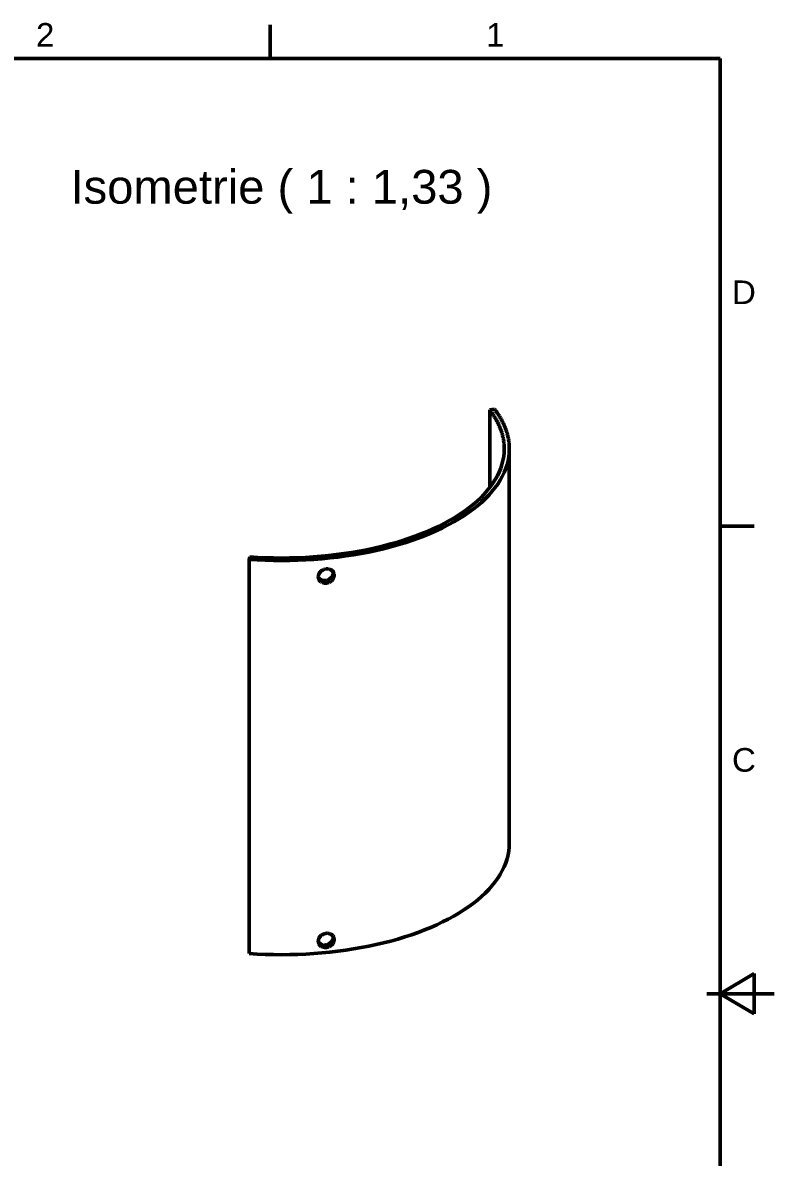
# Model space of a CAD drawing. Header units: inches. Extents: x 0.8 to 17.2, y 0.6 to 12.1.
# Drawn here: x 12.81 to 17.2, y 5.39 to 12.01 of the extents above; entities that cross this region are included whole.
import ezdxf
from ezdxf.enums import TextEntityAlignment as Align

# ---------------------------------------------------------------- set-up
doc = ezdxf.new("R2010")
doc.units = ezdxf.units.IN
doc.header["$MEASUREMENT"] = 0
for name, color, linetype, lineweight in [('RAHMEN', 7, 'Continuous', 50), ('SICHTKANTE', 7, 'Continuous', 50), ('TEXT', 7, 'Continuous', 18)]:
    doc.layers.add(name, color=color, linetype=linetype, lineweight=lineweight)
doc.styles.add('ISO_14', font='arial.ttf')
doc.styles.add('ISO_20', font='arial.ttf')

msp = doc.modelspace()

# ---------------------------------------------------------------- linework, layer by layer
at = {"layer": 'RAHMEN'}
for p, q in [((14.25722, 11.79724), (14.25722, 11.99409)), ((16.88189, 11.79724), (1.13386, 11.79724)), ((16.88189, 0.89173), (16.88189, 11.79724)), ((16.88189, 9.07087), (17.07874, 9.07087)), ((17.07874, 6.4626), (16.88189, 6.34449)), ((17.07874, 6.22638), (17.07874, 6.4626)), ((17.19685, 6.34449), (16.80315, 6.34449)), ((16.88189, 6.34449), (17.07874, 6.22638)), ((16.88189, 6.34449), (17.07874, 6.34449))]:
    msp.add_line(p, q, dxfattribs=at)
at = {"layer": 'SICHTKANTE'}
for p, q in [((15.56464, 9.75294), (15.53705, 9.74779)), ((15.54052, 9.74328), (15.53705, 9.74779)), ((15.53705, 9.74779), (15.53705, 9.29475)), ((15.54391, 9.73875), (15.54052, 9.74328)), ((15.54724, 9.73421), (15.54391, 9.73875)), ((15.5505, 9.72965), (15.54724, 9.73421)), ((15.55368, 9.72509), (15.5505, 9.72965)), ((15.5568, 9.72051), (15.55368, 9.72509)), ((15.56819, 9.74832), (15.56464, 9.75294)), ((15.57167, 9.74369), (15.56819, 9.74832)), ((15.57507, 9.73905), (15.57167, 9.74369)), ((15.5784, 9.73439), (15.57507, 9.73905)), ((15.58166, 9.72972), (15.5784, 9.73439)), ((15.58485, 9.72504), (15.58166, 9.72972)), ((15.58796, 9.72035), (15.58485, 9.72504)), ((15.55985, 9.71592), (15.5568, 9.72051)), ((15.56282, 9.71132), (15.55985, 9.71592)), ((15.56572, 9.70671), (15.56282, 9.71132)), ((15.56856, 9.70209), (15.56572, 9.70671)), ((15.57132, 9.69746), (15.56856, 9.70209)), ((15.574, 9.69282), (15.57132, 9.69746)), ((15.57662, 9.68817), (15.574, 9.69282)), ((15.57916, 9.68351), (15.57662, 9.68817)), ((15.58164, 9.67884), (15.57916, 9.68351)), ((15.58404, 9.67416), (15.58164, 9.67884)), ((15.58637, 9.66947), (15.58404, 9.67416)), ((15.58862, 9.66477), (15.58637, 9.66947)), ((15.591, 9.71564), (15.58796, 9.72035)), ((15.5908, 9.66007), (15.58862, 9.66477)), ((15.59291, 9.65536), (15.5908, 9.66007)), ((15.59397, 9.71093), (15.591, 9.71564)), ((15.59687, 9.7062), (15.59397, 9.71093)), ((15.59969, 9.70147), (15.59687, 9.7062)), ((15.60244, 9.69672), (15.59969, 9.70147)), ((15.60512, 9.69196), (15.60244, 9.69672)), ((15.60772, 9.6872), (15.60512, 9.69196)), ((15.61025, 9.68242), (15.60772, 9.6872)), ((15.6127, 9.67763), (15.61025, 9.68242)), ((15.61508, 9.67284), (15.6127, 9.67763)), ((15.61739, 9.66804), (15.61508, 9.67284)), ((15.61962, 9.66322), (15.61739, 9.66804)), ((15.62178, 9.6584), (15.61962, 9.66322)), ((15.59495, 9.65064), (15.59291, 9.65536)), ((15.59691, 9.64591), (15.59495, 9.65064)), ((15.5988, 9.64117), (15.59691, 9.64591)), ((15.60062, 9.63643), (15.5988, 9.64117)), ((15.60236, 9.63168), (15.60062, 9.63643)), ((15.60404, 9.62693), (15.60236, 9.63168)), ((15.60563, 9.62217), (15.60404, 9.62693)), ((15.60716, 9.6174), (15.60563, 9.62217)), ((15.6086, 9.61263), (15.60716, 9.6174)), ((15.60998, 9.60785), (15.6086, 9.61263)), ((15.61128, 9.60307), (15.60998, 9.60785)), ((15.61251, 9.59828), (15.61128, 9.60307)), ((15.61366, 9.59349), (15.61251, 9.59828)), ((15.61474, 9.58869), (15.61366, 9.59349)), ((15.62386, 9.65358), (15.62178, 9.6584)), ((15.62587, 9.64874), (15.62386, 9.65358)), ((15.6278, 9.6439), (15.62587, 9.64874)), ((15.62966, 9.63905), (15.6278, 9.6439)), ((15.63144, 9.63419), (15.62966, 9.63905)), ((15.63315, 9.62933), (15.63144, 9.63419)), ((15.63479, 9.62446), (15.63315, 9.62933)), ((15.63634, 9.61958), (15.63479, 9.62446)), ((15.63783, 9.6147), (15.63634, 9.61958)), ((15.63923, 9.60982), (15.63783, 9.6147)), ((15.64056, 9.60493), (15.63923, 9.60982)), ((15.64182, 9.60003), (15.64056, 9.60493)), ((15.643, 9.59513), (15.64182, 9.60003)), ((15.6441, 9.59023), (15.643, 9.59513)), ((15.61575, 9.58389), (15.61474, 9.58869)), ((15.61668, 9.57909), (15.61575, 9.58389)), ((15.61754, 9.57428), (15.61668, 9.57909)), ((15.61832, 9.56947), (15.61754, 9.57428)), ((15.61903, 9.56466), (15.61832, 9.56947)), ((15.61966, 9.55985), (15.61903, 9.56466)), ((15.62022, 9.55503), (15.61966, 9.55985)), ((15.6207, 9.55021), (15.62022, 9.55503)), ((15.62111, 9.54539), (15.6207, 9.55021)), ((15.62145, 9.54057), (15.62111, 9.54539)), ((15.62171, 9.53575), (15.62145, 9.54057)), ((15.6219, 9.53092), (15.62171, 9.53575)), ((15.62201, 9.5261), (15.6219, 9.53092)), ((15.64513, 9.58532), (15.6441, 9.59023)), ((15.64609, 9.5804), (15.64513, 9.58532)), ((15.64696, 9.57549), (15.64609, 9.5804)), ((15.64776, 9.57057), (15.64696, 9.57549)), ((15.64849, 9.56565), (15.64776, 9.57057)), ((15.64913, 9.56072), (15.64849, 9.56565)), ((15.64971, 9.5558), (15.64913, 9.56072)), ((15.6502, 9.55087), (15.64971, 9.5558)), ((15.65062, 9.54594), (15.6502, 9.55087)), ((15.65096, 9.54101), (15.65062, 9.54594)), ((15.65123, 9.53607), (15.65096, 9.54101)), ((15.65142, 9.53114), (15.65123, 9.53607)), ((15.65154, 9.52621), (15.65142, 9.53114)), ((15.61461, 9.45323), (15.61874, 9.47586)), ((15.61874, 9.47586), (15.62122, 9.49855)), ((15.62122, 9.49855), (15.62205, 9.52127)), ((15.62205, 9.52127), (15.62201, 9.5261)), ((15.64396, 9.45168), (15.64819, 9.47483)), ((15.64819, 9.47483), (15.65073, 9.49803)), ((15.65073, 9.49803), (15.65157, 9.52127)), ((15.65157, 9.52127), (15.65154, 9.52621)), ((15.65157, 9.44934), (15.65157, 9.52127)), ((15.59237, 9.38596), (15.60141, 9.40825)), ((15.60141, 9.40825), (15.60883, 9.43068)), ((15.60883, 9.43068), (15.61461, 9.45323)), ((15.62122, 9.38288), (15.63047, 9.40568)), ((15.63047, 9.40568), (15.63806, 9.42862)), ((15.63806, 9.42862), (15.64396, 9.45168)), ((15.65149, 9.41845), (15.65148, 9.41769)), ((15.65148, 9.41769), (15.65148, 9.41693)), ((15.65148, 9.41693), (15.65148, 9.41618)), ((15.65148, 9.41618), (15.65148, 9.41544)), ((15.65148, 9.41544), (15.65148, 9.4147)), ((15.65148, 9.4147), (15.65148, 9.41396)), ((15.65148, 9.41396), (15.65148, 9.41324)), ((15.65148, 9.41324), (15.65148, 9.41252)), ((15.65148, 9.41252), (15.65148, 9.4118)), ((15.65148, 9.4118), (15.65148, 9.41109)), ((15.65148, 9.41109), (15.65148, 9.41039)), ((15.65148, 9.41039), (15.65148, 9.4097)), ((15.65148, 9.4097), (15.65148, 9.40901)), ((15.65148, 9.40901), (15.65148, 9.40833)), ((15.65148, 9.40833), (15.65148, 9.40765)), ((15.65148, 9.40765), (15.65148, 9.40699)), ((15.65148, 9.40699), (15.65148, 9.40633)), ((15.65148, 9.40633), (15.65148, 9.40567)), ((15.65148, 9.40567), (15.65148, 9.40503)), ((15.65148, 9.40503), (15.65148, 9.40439)), ((15.65148, 9.40439), (15.65148, 9.40376)), ((15.65148, 9.40376), (15.65149, 9.40314)), ((15.6515, 9.42234), (15.65149, 9.42155)), ((15.65149, 9.42155), (15.65149, 9.42077)), ((15.65149, 9.42077), (15.65149, 9.41999)), ((15.65149, 9.41999), (15.65149, 9.41922)), ((15.65149, 9.41922), (15.65149, 9.41845)), ((15.65149, 9.40314), (15.65149, 9.40253)), ((15.65149, 9.40253), (15.65149, 9.40192)), ((15.65149, 9.40192), (15.65149, 9.40132)), ((15.65149, 9.40132), (15.65149, 9.40073)), ((15.65149, 9.40073), (15.6515, 9.40015)), ((15.65151, 9.42554), (15.6515, 9.42473)), ((15.6515, 9.42473), (15.6515, 9.42393)), ((15.6515, 9.42393), (15.6515, 9.42313)), ((15.6515, 9.42313), (15.6515, 9.42234)), ((15.6515, 9.40015), (15.6515, 9.39958)), ((15.6515, 9.39958), (15.6515, 9.39902)), ((15.6515, 9.39902), (15.6515, 9.39847)), ((15.6515, 9.39847), (15.65151, 9.39792)), ((15.65152, 9.42799), (15.65151, 9.42717)), ((15.65151, 9.42717), (15.65151, 9.42635)), ((15.65151, 9.42635), (15.65151, 9.42554)), ((15.65151, 9.39792), (15.65151, 9.39739)), ((15.65151, 9.39739), (15.65151, 9.39686)), ((15.65151, 9.39686), (15.65152, 9.39635)), ((15.65153, 9.43131), (15.65152, 9.43047)), ((15.65152, 9.43047), (15.65152, 9.42964)), ((15.65152, 9.42964), (15.65152, 9.42881)), ((15.65152, 9.42881), (15.65152, 9.42799)), ((15.65152, 9.39635), (15.65152, 9.39585)), ((15.65152, 9.39585), (15.65152, 9.39535)), ((15.65152, 9.39535), (15.65152, 9.39487)), ((15.65152, 9.39487), (15.65153, 9.39439)), ((15.65154, 9.43383), (15.65153, 9.43299)), ((15.65153, 9.43299), (15.65153, 9.43214)), ((15.65153, 9.43214), (15.65153, 9.43131)), ((15.65153, 9.39439), (15.65153, 9.39393)), ((15.65155, 9.43638), (15.65154, 9.43553)), ((15.65154, 9.43553), (15.65154, 9.43468)), ((15.65154, 9.43468), (15.65154, 9.43383)), ((15.65156, 9.43895), (15.65155, 9.43809)), ((15.65155, 9.43809), (15.65155, 9.43724)), ((15.65155, 9.43724), (15.65155, 9.43638)), ((15.65157, 9.4424), (15.65156, 9.44154)), ((15.65156, 9.44154), (15.65156, 9.44067)), ((15.65156, 9.44067), (15.65156, 9.43981)), ((15.65156, 9.43981), (15.65156, 9.43895)), ((15.65157, 9.44934), (15.65157, 9.44847)), ((15.65157, 9.44847), (15.65157, 9.4476)), ((15.65157, 9.4476), (15.65157, 9.44674)), ((15.65157, 9.44674), (15.65157, 9.44587)), ((15.65157, 9.44587), (15.65157, 9.445)), ((15.65157, 9.445), (15.65157, 9.44414)), ((15.65157, 9.44414), (15.65157, 9.44327)), ((15.65157, 9.44327), (15.65157, 9.4424)), ((15.55559, 9.32024), (15.56944, 9.34193)), ((15.56944, 9.34193), (15.58171, 9.36384)), ((15.58171, 9.36384), (15.59237, 9.38596)), ((15.58361, 9.31567), (15.59778, 9.33785)), ((15.59778, 9.33785), (15.61032, 9.36026)), ((15.61032, 9.36026), (15.62122, 9.38288)), ((15.65153, 9.39393), (15.65153, 9.39348)), ((15.65153, 9.39348), (15.65154, 9.39304)), ((15.65154, 9.39304), (15.65154, 9.39261)), ((15.65154, 9.39261), (15.65154, 9.39219)), ((15.65154, 9.39219), (15.65155, 9.39178)), ((15.65155, 9.39178), (15.65155, 9.39139)), ((15.65155, 9.39139), (15.65155, 9.39101)), ((15.65155, 9.39101), (15.65156, 9.39064)), ((15.65156, 9.39064), (15.65156, 9.39028)), ((15.65156, 9.39028), (15.65156, 9.38994)), ((15.65156, 9.38994), (15.65156, 9.38961)), ((15.65156, 9.38961), (15.65157, 9.3893)), ((15.65157, 9.3893), (15.65157, 9.389)), ((15.65157, 9.389), (15.65157, 9.38871)), ((15.65157, 9.38871), (15.65157, 9.38844)), ((15.65157, 9.38844), (15.65157, 9.38818)), ((15.65157, 9.38818), (15.65157, 9.38793)), ((15.65157, 9.38793), (15.65157, 9.38771)), ((15.65157, 9.38771), (15.65157, 9.3875)), ((15.65157, 9.3875), (15.65157, 9.3873)), ((15.65157, 7.32462), (15.65157, 9.3873)), ((15.50469, 9.25683), (15.52319, 9.27766)), ((15.52319, 9.27766), (15.54017, 9.29881)), ((15.53155, 9.25082), (15.55048, 9.27213)), ((15.54017, 9.29881), (15.55559, 9.32024)), ((15.55048, 9.27213), (15.56783, 9.29375)), ((15.56783, 9.29375), (15.58361, 9.31567)), ((15.41589, 9.17711), (15.44026, 9.19644)), ((15.44026, 9.19644), (15.4632, 9.21619)), ((15.4632, 9.21619), (15.48468, 9.23633)), ((15.46565, 9.18906), (15.48911, 9.20925)), ((15.48468, 9.23633), (15.50469, 9.25683)), ((15.48911, 9.20925), (15.51109, 9.22985)), ((15.51109, 9.22985), (15.53155, 9.25082)), ((15.33458, 9.12183), (15.36302, 9.13977)), ((15.35757, 9.11275), (15.38666, 9.1311)), ((15.36302, 9.13977), (15.39014, 9.15821)), ((15.38666, 9.1311), (15.41439, 9.14996)), ((15.39014, 9.15821), (15.41589, 9.17711)), ((15.41439, 9.14996), (15.44073, 9.16928)), ((15.44073, 9.16928), (15.46565, 9.18906)), ((15.20832, 9.05534), (15.24168, 9.07112)), ((15.24168, 9.07112), (15.27387, 9.08748)), ((15.26256, 9.06089), (15.29548, 9.07762)), ((15.27387, 9.08748), (15.30485, 9.10439)), ((15.29548, 9.07762), (15.32717, 9.09491)), ((15.30485, 9.10439), (15.33458, 9.12183)), ((15.32717, 9.09491), (15.35757, 9.11275)), ((15.02549, 8.98571), (15.06404, 8.99834)), ((15.06404, 8.99834), (15.10164, 9.01163)), ((15.08088, 8.98645), (15.11934, 9.00005)), ((15.10164, 9.01163), (15.13825, 9.02558)), ((15.11934, 9.00005), (15.15678, 9.01431)), ((15.13825, 9.02558), (15.17383, 9.04015)), ((15.15678, 9.01431), (15.19317, 9.02922)), ((15.17383, 9.04015), (15.20832, 9.05534)), ((15.19317, 9.02922), (15.22844, 9.04475)), ((15.22844, 9.04475), (15.26256, 9.06089)), ((14.77719, 8.92476), (14.82034, 8.93309)), ((14.82034, 8.93309), (14.86285, 8.94216)), ((14.86285, 8.94216), (14.90467, 8.95197)), ((14.87512, 8.929), (14.9179, 8.93904)), ((14.90467, 8.95197), (14.94575, 8.96251)), ((14.9179, 8.93904), (14.95991, 8.94981)), ((14.94575, 8.96251), (14.98604, 8.97376)), ((14.95991, 8.94981), (15.00112, 8.96132)), ((14.98604, 8.97376), (15.02549, 8.98571)), ((15.00112, 8.96132), (15.04146, 8.97354)), ((15.04146, 8.97354), (15.08088, 8.98645)), ((14.13424, 8.87668), (14.13843, 8.891)), ((14.13424, 6.57823), (14.13424, 8.87668)), ((14.13424, 8.87668), (14.1813, 8.87379)), ((14.13843, 8.891), (14.18444, 8.88818)), ((14.1813, 8.87379), (14.22853, 8.87173)), ((14.18444, 8.88818), (14.23063, 8.88616)), ((14.22853, 8.87173), (14.27589, 8.87049)), ((14.23063, 8.88616), (14.27693, 8.88495)), ((14.27589, 8.87049), (14.3233, 8.87008)), ((14.27693, 8.88495), (14.32329, 8.88455)), ((14.32329, 8.88455), (14.36965, 8.88497)), ((14.3233, 8.87008), (14.37072, 8.87051)), ((14.36965, 8.88497), (14.41595, 8.88619)), ((14.37072, 8.87051), (14.41807, 8.87176)), ((14.41595, 8.88619), (14.46214, 8.88823)), ((14.41807, 8.87176), (14.4653, 8.87384)), ((14.46214, 8.88823), (14.50814, 8.89106)), ((14.4653, 8.87384), (14.51236, 8.87674)), ((14.50814, 8.89106), (14.55391, 8.89471)), ((14.51236, 8.87674), (14.55916, 8.88047)), ((14.55391, 8.89471), (14.59939, 8.89915)), ((14.55916, 8.88047), (14.60567, 8.88501)), ((14.59939, 8.89915), (14.64451, 8.90438)), ((14.60567, 8.88501), (14.65182, 8.89036)), ((14.64451, 8.90438), (14.68922, 8.9104)), ((14.65182, 8.89036), (14.69755, 8.89651)), ((14.68922, 8.9104), (14.73347, 8.91719)), ((14.69755, 8.89651), (14.7428, 8.90347)), ((14.73347, 8.91719), (14.77719, 8.92476)), ((14.7428, 8.90347), (14.78752, 8.9112)), ((14.78752, 8.9112), (14.83165, 8.91972)), ((14.83165, 8.91972), (14.87512, 8.929)), ((14.54636, 8.80041), (14.54495, 8.79845)), ((14.54791, 8.80234), (14.54636, 8.80041)), ((14.54959, 8.80423), (14.54791, 8.80234)), ((14.5514, 8.80607), (14.54959, 8.80423)), ((14.55334, 8.80785), (14.5514, 8.80607)), ((14.55542, 8.80956), (14.55334, 8.80785)), ((14.55764, 8.81121), (14.55542, 8.80956)), ((14.56001, 8.81278), (14.55764, 8.81121)), ((14.56252, 8.81427), (14.56001, 8.81278)), ((14.56517, 8.81564), (14.56252, 8.81427)), ((14.56794, 8.8169), (14.56517, 8.81564)), ((14.5708, 8.81802), (14.56794, 8.8169)), ((14.57376, 8.81899), (14.5708, 8.81802)), ((14.57678, 8.8198), (14.57376, 8.81899)), ((14.57984, 8.82043), (14.57678, 8.8198)), ((14.58294, 8.8209), (14.57984, 8.82043)), ((14.58604, 8.82118), (14.58294, 8.8209)), ((14.58914, 8.82128), (14.58604, 8.82118)), ((14.5922, 8.8212), (14.58914, 8.82128)), ((14.59521, 8.82094), (14.5922, 8.8212)), ((14.59814, 8.8205), (14.59521, 8.82094)), ((14.60096, 8.81991), (14.59814, 8.8205)), ((14.60366, 8.81916), (14.60096, 8.81991)), ((14.60624, 8.81827), (14.60366, 8.81916)), ((14.60869, 8.81726), (14.60624, 8.81827)), ((14.61101, 8.81612), (14.60869, 8.81726)), ((14.61321, 8.81487), (14.61101, 8.81612)), ((14.61526, 8.81351), (14.61321, 8.81487)), ((14.61718, 8.81206), (14.61526, 8.81351)), ((14.61897, 8.81053), (14.61718, 8.81206)), ((14.62061, 8.80893), (14.61897, 8.81053)), ((14.62212, 8.80725), (14.62061, 8.80893)), ((14.6235, 8.80552), (14.62212, 8.80725)), ((14.62474, 8.80374), (14.6235, 8.80552)), ((14.62426, 8.80282), (14.62398, 8.80485)), ((14.62441, 8.80077), (14.62426, 8.80282)), ((14.62446, 8.7987), (14.62441, 8.80077)), ((14.62585, 8.8019), (14.62474, 8.80374)), ((14.62683, 8.80002), (14.62585, 8.8019)), ((14.62769, 8.7981), (14.62683, 8.80002)), ((14.53768, 8.77778), (14.53762, 8.77569)), ((14.53762, 8.77569), (14.53762, 8.77541)), ((14.53762, 8.77541), (14.53763, 8.77512)), ((14.53763, 8.77512), (14.53763, 8.77484)), ((14.53763, 8.77484), (14.53764, 8.77455)), ((14.53764, 8.77455), (14.53765, 8.77426)), ((14.53765, 8.77426), (14.53766, 8.77398)), ((14.53766, 8.77398), (14.53768, 8.77369)), ((14.53786, 8.77987), (14.53768, 8.77778)), ((14.53768, 8.77369), (14.5377, 8.77341)), ((14.5377, 8.77341), (14.53771, 8.77312)), ((14.53771, 8.77312), (14.53774, 8.77284)), ((14.53774, 8.77284), (14.53776, 8.77256)), ((14.53776, 8.77256), (14.53779, 8.77227)), ((14.53779, 8.77227), (14.53781, 8.77199)), ((14.53781, 8.77199), (14.53784, 8.77171)), ((14.53784, 8.77171), (14.53788, 8.77142)), ((14.53816, 8.78196), (14.53786, 8.77987)), ((14.53788, 8.77142), (14.53791, 8.77114)), ((14.53791, 8.77114), (14.53795, 8.77086)), ((14.53795, 8.77086), (14.53799, 8.77058)), ((14.53799, 8.77058), (14.53803, 8.77029)), ((14.53803, 8.77029), (14.53807, 8.77001)), ((14.53807, 8.77001), (14.53812, 8.76973)), ((14.53812, 8.76973), (14.53817, 8.76945)), ((14.53812, 8.76972), (14.53941, 8.76798)), ((14.53858, 8.78406), (14.53816, 8.78196)), ((14.53817, 8.76945), (14.53822, 8.76917)), ((14.53822, 8.76917), (14.53827, 8.76889)), ((14.53827, 8.76889), (14.53833, 8.76861)), ((14.53833, 8.76861), (14.53839, 8.76833)), ((14.53839, 8.76833), (14.53845, 8.76805)), ((14.53845, 8.76805), (14.53851, 8.76778)), ((14.53851, 8.76778), (14.53857, 8.7675)), ((14.53857, 8.7675), (14.53864, 8.76722)), ((14.53912, 8.78615), (14.53858, 8.78406)), ((14.53864, 8.76722), (14.53871, 8.76694)), ((14.53871, 8.76694), (14.53878, 8.76667)), ((14.53878, 8.76667), (14.53886, 8.76639)), ((14.53886, 8.76639), (14.53893, 8.76612)), ((14.53893, 8.76612), (14.53901, 8.76584)), ((14.53901, 8.76584), (14.53909, 8.76557)), ((14.53909, 8.76557), (14.53917, 8.76529)), ((14.53978, 8.78824), (14.53912, 8.78615)), ((14.53917, 8.76529), (14.53926, 8.76502)), ((14.53926, 8.76502), (14.53935, 8.76474)), ((14.53935, 8.76474), (14.53944, 8.76447)), ((14.53941, 8.76798), (14.54082, 8.7663)), ((14.53944, 8.76447), (14.53953, 8.7642)), ((14.53953, 8.7642), (14.53962, 8.76393)), ((14.53962, 8.76393), (14.53972, 8.76366)), ((14.53972, 8.76366), (14.53982, 8.76339)), ((14.54056, 8.79032), (14.53978, 8.78824)), ((14.53982, 8.76339), (14.53992, 8.76312)), ((14.53992, 8.76312), (14.54002, 8.76285)), ((14.54002, 8.76285), (14.54013, 8.76258)), ((14.54013, 8.76258), (14.54024, 8.76231)), ((14.54024, 8.76231), (14.54122, 8.76013)), ((14.54147, 8.79238), (14.54056, 8.79032)), ((14.54082, 8.7663), (14.54235, 8.76468)), ((14.54122, 8.76013), (14.54236, 8.758)), ((14.5425, 8.79443), (14.54147, 8.79238)), ((14.54235, 8.76468), (14.54401, 8.76312)), ((14.54236, 8.758), (14.54365, 8.75593)), ((14.54366, 8.79645), (14.5425, 8.79443)), ((14.54365, 8.75593), (14.54512, 8.75392)), ((14.54495, 8.79845), (14.54366, 8.79645)), ((14.54401, 8.76312), (14.5458, 8.76164)), ((14.54512, 8.75392), (14.54675, 8.75197)), ((14.5458, 8.76164), (14.54771, 8.76023)), ((14.54675, 8.75197), (14.54854, 8.75011)), ((14.54771, 8.76023), (14.54976, 8.75891)), ((14.54854, 8.75011), (14.5505, 8.74834)), ((14.54976, 8.75891), (14.55196, 8.75767)), ((14.5505, 8.74834), (14.55264, 8.74666)), ((14.55196, 8.75767), (14.55431, 8.75654)), ((14.55264, 8.74666), (14.55495, 8.7451)), ((14.55431, 8.75654), (14.55679, 8.75552)), ((14.55495, 8.7451), (14.55745, 8.74365)), ((14.55679, 8.75552), (14.55939, 8.75464)), ((14.55745, 8.74365), (14.56015, 8.74233)), ((14.55939, 8.75464), (14.5621, 8.7539)), ((14.56015, 8.74233), (14.56303, 8.74117)), ((14.5621, 8.7539), (14.56491, 8.75332)), ((14.56303, 8.74117), (14.56607, 8.74019)), ((14.56491, 8.75332), (14.5678, 8.75291)), ((14.56607, 8.74019), (14.56926, 8.73941)), ((14.5678, 8.75291), (14.57075, 8.75267)), ((14.56926, 8.73941), (14.57256, 8.73885)), ((14.57075, 8.75267), (14.57375, 8.75261)), ((14.57256, 8.73885), (14.57595, 8.73852)), ((14.57375, 8.75261), (14.57678, 8.75272)), ((14.57595, 8.73852), (14.57941, 8.73842)), ((14.57678, 8.75272), (14.57983, 8.75302)), ((14.57941, 8.73842), (14.58291, 8.73856)), ((14.57983, 8.75302), (14.58286, 8.7535)), ((14.58286, 8.7535), (14.58587, 8.75416)), ((14.58291, 8.73856), (14.58643, 8.73894)), ((14.58587, 8.75416), (14.58884, 8.75499)), ((14.58643, 8.73894), (14.58993, 8.73957)), ((14.58884, 8.75499), (14.59174, 8.75598)), ((14.58993, 8.73957), (14.59339, 8.74043)), ((14.59174, 8.75598), (14.59454, 8.75712)), ((14.59339, 8.74043), (14.59677, 8.74151)), ((14.59454, 8.75712), (14.59722, 8.75838)), ((14.59677, 8.74151), (14.60003, 8.74279)), ((14.59722, 8.75838), (14.59978, 8.75976)), ((14.59978, 8.75976), (14.60222, 8.76125)), ((14.60003, 8.74279), (14.60313, 8.74425)), ((14.60222, 8.76125), (14.60454, 8.76284)), ((14.60313, 8.74425), (14.60608, 8.74586)), ((14.60454, 8.76284), (14.60673, 8.76452)), ((14.60608, 8.74586), (14.60886, 8.74761)), ((14.60673, 8.76452), (14.60879, 8.76627)), ((14.60879, 8.76627), (14.61072, 8.76809)), ((14.60886, 8.74761), (14.61148, 8.74949)), ((14.61072, 8.76809), (14.61252, 8.76996)), ((14.61148, 8.74949), (14.61392, 8.75148)), ((14.61252, 8.76996), (14.61419, 8.77189)), ((14.61392, 8.75148), (14.61619, 8.75356)), ((14.61419, 8.77189), (14.61573, 8.77386)), ((14.61573, 8.77386), (14.61714, 8.77586)), ((14.61619, 8.75356), (14.61829, 8.75573)), ((14.61714, 8.77586), (14.61841, 8.77789)), ((14.61829, 8.75573), (14.62021, 8.75796)), ((14.61841, 8.77789), (14.61956, 8.77994)), ((14.61956, 8.77994), (14.62058, 8.782)), ((14.62021, 8.75796), (14.62196, 8.76024)), ((14.62058, 8.782), (14.62148, 8.78407)), ((14.62148, 8.78407), (14.62226, 8.78615)), ((14.62196, 8.76024), (14.62353, 8.76257)), ((14.62226, 8.78615), (14.62292, 8.78824)), ((14.62292, 8.78824), (14.62346, 8.79034)), ((14.62346, 8.79034), (14.62388, 8.79244)), ((14.62353, 8.76257), (14.62492, 8.76492)), ((14.62388, 8.79244), (14.62419, 8.79453)), ((14.62419, 8.79453), (14.62438, 8.79662)), ((14.62438, 8.79662), (14.62446, 8.7987)), ((14.62492, 8.76492), (14.62615, 8.76729)), ((14.62615, 8.76729), (14.62721, 8.76969)), ((14.62721, 8.76969), (14.62811, 8.77209)), ((14.62851, 8.79587), (14.62769, 8.7981)), ((14.62811, 8.77209), (14.62886, 8.77451)), ((14.62917, 8.7936), (14.62851, 8.79587)), ((14.62886, 8.77451), (14.62944, 8.77694)), ((14.62968, 8.79129), (14.62917, 8.7936)), ((14.62944, 8.77694), (14.62987, 8.77936)), ((14.63003, 8.78894), (14.62968, 8.79129)), ((14.62987, 8.77936), (14.63014, 8.78178)), ((14.63022, 8.78657), (14.63003, 8.78894)), ((14.63014, 8.78178), (14.63026, 8.78418)), ((14.63026, 8.78418), (14.63022, 8.78657)), ((15.65149, 7.29374), (15.65148, 7.29297)), ((15.65148, 7.29297), (15.65148, 7.29222)), ((15.65148, 7.29222), (15.65148, 7.29147)), ((15.65148, 7.29147), (15.65148, 7.29072)), ((15.65148, 7.29072), (15.65148, 7.28998)), ((15.65148, 7.28998), (15.65148, 7.28925)), ((15.65148, 7.28925), (15.65148, 7.28852)), ((15.65148, 7.28852), (15.65148, 7.2878)), ((15.65148, 7.2878), (15.65148, 7.28709)), ((15.65148, 7.28709), (15.65148, 7.28638)), ((15.65148, 7.28638), (15.65148, 7.28568)), ((15.65148, 7.28568), (15.65148, 7.28498)), ((15.65148, 7.28498), (15.65148, 7.28429)), ((15.65148, 7.28429), (15.65148, 7.28361)), ((15.65148, 7.28361), (15.65148, 7.28294)), ((15.65148, 7.28294), (15.65148, 7.28227)), ((15.65148, 7.28227), (15.65148, 7.28161)), ((15.65148, 7.28161), (15.65148, 7.28096)), ((15.65148, 7.28096), (15.65148, 7.28031)), ((15.65148, 7.28031), (15.65148, 7.27968)), ((15.65148, 7.27968), (15.65148, 7.27905)), ((15.65148, 7.27905), (15.65149, 7.27843)), ((15.6515, 7.29763), (15.65149, 7.29684)), ((15.65149, 7.29684), (15.65149, 7.29606)), ((15.65149, 7.29606), (15.65149, 7.29528)), ((15.65149, 7.29528), (15.65149, 7.2945)), ((15.65149, 7.2945), (15.65149, 7.29374)), ((15.65149, 7.27843), (15.65149, 7.27781)), ((15.65149, 7.27781), (15.65149, 7.27721)), ((15.65149, 7.27721), (15.65149, 7.27661)), ((15.65151, 7.30083), (15.6515, 7.30002)), ((15.6515, 7.30002), (15.6515, 7.29922)), ((15.6515, 7.29922), (15.6515, 7.29842)), ((15.6515, 7.29842), (15.6515, 7.29763)), ((15.65152, 7.30327), (15.65151, 7.30245)), ((15.65151, 7.30245), (15.65151, 7.30164)), ((15.65151, 7.30164), (15.65151, 7.30083)), ((15.65153, 7.30659), (15.65152, 7.30576)), ((15.65152, 7.30576), (15.65152, 7.30493)), ((15.65152, 7.30493), (15.65152, 7.3041)), ((15.65152, 7.3041), (15.65152, 7.30327)), ((15.65154, 7.30912), (15.65153, 7.30827)), ((15.65153, 7.30827), (15.65153, 7.30743)), ((15.65153, 7.30743), (15.65153, 7.30659)), ((15.65155, 7.31167), (15.65154, 7.31081)), ((15.65154, 7.31081), (15.65154, 7.30996)), ((15.65154, 7.30996), (15.65154, 7.30912)), ((15.65156, 7.31424), (15.65155, 7.31338)), ((15.65155, 7.31338), (15.65155, 7.31252)), ((15.65155, 7.31252), (15.65155, 7.31167)), ((15.65157, 7.31769), (15.65156, 7.31682)), ((15.65156, 7.31682), (15.65156, 7.31596)), ((15.65156, 7.31596), (15.65156, 7.3151)), ((15.65156, 7.3151), (15.65156, 7.31424)), ((15.65157, 7.32462), (15.65157, 7.32376)), ((15.65157, 7.32376), (15.65157, 7.32289)), ((15.65157, 7.32289), (15.65157, 7.32202)), ((15.65157, 7.32202), (15.65157, 7.32116)), ((15.65157, 7.32116), (15.65157, 7.32029)), ((15.65157, 7.32029), (15.65157, 7.31942)), ((15.65157, 7.31942), (15.65157, 7.31856)), ((15.65157, 7.31856), (15.65157, 7.31769)), ((15.65073, 7.19959), (15.65157, 7.22282)), ((15.65149, 7.27661), (15.65149, 7.27602)), ((15.65149, 7.27602), (15.6515, 7.27544)), ((15.6515, 7.27544), (15.6515, 7.27487)), ((15.6515, 7.27487), (15.6515, 7.27431)), ((15.6515, 7.27431), (15.6515, 7.27375)), ((15.6515, 7.27375), (15.65151, 7.27321)), ((15.65151, 7.27321), (15.65151, 7.27268)), ((15.65151, 7.27268), (15.65151, 7.27215)), ((15.65151, 7.27215), (15.65152, 7.27164)), ((15.65152, 7.27164), (15.65152, 7.27113)), ((15.65152, 7.27113), (15.65152, 7.27064)), ((15.65152, 7.27064), (15.65152, 7.27015)), ((15.65152, 7.27015), (15.65153, 7.26968)), ((15.65153, 7.26968), (15.65153, 7.26921)), ((15.65153, 7.26921), (15.65153, 7.26876)), ((15.65153, 7.26876), (15.65154, 7.26832)), ((15.65154, 7.26832), (15.65154, 7.26789)), ((15.65154, 7.26789), (15.65154, 7.26747)), ((15.65154, 7.26747), (15.65155, 7.26707)), ((15.65155, 7.26707), (15.65155, 7.26668)), ((15.65155, 7.26668), (15.65155, 7.26629)), ((15.65155, 7.26629), (15.65156, 7.26593)), ((15.65156, 7.26593), (15.65156, 7.26557)), ((15.65156, 7.26557), (15.65156, 7.26523)), ((15.65156, 7.26523), (15.65156, 7.2649)), ((15.65156, 7.2649), (15.65157, 7.26458)), ((15.65157, 7.26458), (15.65157, 7.26428)), ((15.65157, 7.26428), (15.65157, 7.26399)), ((15.65157, 7.26399), (15.65157, 7.26372)), ((15.65157, 7.26372), (15.65157, 7.26346)), ((15.65157, 7.26346), (15.65157, 7.26322)), ((15.65157, 7.26322), (15.65157, 7.26299)), ((15.65157, 7.26299), (15.65157, 7.26278)), ((15.65157, 7.26278), (15.65157, 7.26259)), ((15.65157, 7.22282), (15.65157, 7.26259)), ((15.63806, 7.13017), (15.64396, 7.15323)), ((15.64396, 7.15323), (15.64819, 7.17638)), ((15.64819, 7.17638), (15.65073, 7.19959)), ((15.61032, 7.06181), (15.62122, 7.08443)), ((15.62122, 7.08443), (15.63047, 7.10723)), ((15.63047, 7.10723), (15.63806, 7.13017)), ((15.56783, 6.9953), (15.58361, 7.01722)), ((15.58361, 7.01722), (15.59778, 7.0394)), ((15.59778, 7.0394), (15.61032, 7.06181)), ((15.51109, 6.9314), (15.53155, 6.95237)), ((15.53155, 6.95237), (15.55048, 6.97368)), ((15.55048, 6.97368), (15.56783, 6.9953)), ((15.44073, 6.87083), (15.46565, 6.89061)), ((15.46565, 6.89061), (15.48911, 6.91081)), ((15.48911, 6.91081), (15.51109, 6.9314)), ((15.32717, 6.79646), (15.35757, 6.8143)), ((15.35757, 6.8143), (15.38666, 6.83265)), ((15.38666, 6.83265), (15.41439, 6.85151)), ((15.41439, 6.85151), (15.44073, 6.87083)), ((15.22844, 6.7463), (15.26256, 6.76244)), ((15.26256, 6.76244), (15.29548, 6.77917)), ((15.29548, 6.77917), (15.32717, 6.79646)), ((14.55334, 6.68313), (14.5514, 6.68135)), ((14.55542, 6.68485), (14.55334, 6.68313)), ((14.55764, 6.68649), (14.55542, 6.68485)), ((14.56001, 6.68807), (14.55764, 6.68649)), ((14.56252, 6.68955), (14.56001, 6.68807)), ((14.56517, 6.69093), (14.56252, 6.68955)), ((14.56794, 6.69219), (14.56517, 6.69093)), ((14.5708, 6.6933), (14.56794, 6.69219)), ((14.57376, 6.69427), (14.5708, 6.6933)), ((14.57678, 6.69508), (14.57376, 6.69427)), ((14.57984, 6.69572), (14.57678, 6.69508)), ((14.58294, 6.69618), (14.57984, 6.69572)), ((14.58604, 6.69646), (14.58294, 6.69618)), ((14.58914, 6.69657), (14.58604, 6.69646)), ((14.5922, 6.69648), (14.58914, 6.69657)), ((14.59521, 6.69622), (14.5922, 6.69648)), ((14.59814, 6.69579), (14.59521, 6.69622)), ((14.60096, 6.69519), (14.59814, 6.69579)), ((14.60366, 6.69445), (14.60096, 6.69519)), ((14.60624, 6.69356), (14.60366, 6.69445)), ((14.60869, 6.69254), (14.60624, 6.69356)), ((14.61101, 6.6914), (14.60869, 6.69254)), ((14.61321, 6.69015), (14.61101, 6.6914)), ((14.61526, 6.6888), (14.61321, 6.69015)), ((14.61718, 6.68735), (14.61526, 6.6888)), ((14.61897, 6.68582), (14.61718, 6.68735)), ((14.62061, 6.68421), (14.61897, 6.68582)), ((14.62212, 6.68254), (14.62061, 6.68421)), ((14.6235, 6.6808), (14.62212, 6.68254)), ((15.04146, 6.67509), (15.08088, 6.688)), ((15.08088, 6.688), (15.11934, 6.7016)), ((15.11934, 6.7016), (15.15678, 6.71586)), ((15.15678, 6.71586), (15.19317, 6.73077)), ((15.19317, 6.73077), (15.22844, 6.7463)), ((14.53768, 6.65306), (14.53762, 6.65098)), ((14.53762, 6.65098), (14.53762, 6.65069)), ((14.53762, 6.65069), (14.53763, 6.65041)), ((14.53763, 6.65041), (14.53763, 6.65012)), ((14.53763, 6.65012), (14.53764, 6.64984)), ((14.53764, 6.64984), (14.53765, 6.64955)), ((14.53765, 6.64955), (14.53766, 6.64926)), ((14.53766, 6.64926), (14.53768, 6.64898)), ((14.53786, 6.65515), (14.53768, 6.65306)), ((14.53768, 6.64898), (14.5377, 6.64869)), ((14.5377, 6.64869), (14.53771, 6.64841)), ((14.53771, 6.64841), (14.53774, 6.64813)), ((14.53774, 6.64813), (14.53776, 6.64784)), ((14.53776, 6.64784), (14.53779, 6.64756)), ((14.53779, 6.64756), (14.53781, 6.64727)), ((14.53781, 6.64727), (14.53784, 6.64699)), ((14.53784, 6.64699), (14.53788, 6.64671)), ((14.53816, 6.65725), (14.53786, 6.65515)), ((14.53788, 6.64671), (14.53791, 6.64643)), ((14.53791, 6.64643), (14.53795, 6.64614)), ((14.53795, 6.64614), (14.53799, 6.64586)), ((14.53799, 6.64586), (14.53803, 6.64558)), ((14.53803, 6.64558), (14.53807, 6.6453)), ((14.53807, 6.6453), (14.53812, 6.64502)), ((14.53812, 6.64502), (14.53817, 6.64474)), ((14.53812, 6.645), (14.53941, 6.64327)), ((14.53858, 6.65934), (14.53816, 6.65725)), ((14.53817, 6.64474), (14.53822, 6.64446)), ((14.53822, 6.64446), (14.53827, 6.64418)), ((14.53827, 6.64418), (14.53833, 6.6439)), ((14.53833, 6.6439), (14.53839, 6.64362)), ((14.53839, 6.64362), (14.53845, 6.64334)), ((14.53845, 6.64334), (14.53851, 6.64306)), ((14.53851, 6.64306), (14.53857, 6.64278)), ((14.53857, 6.64278), (14.53864, 6.64251)), ((14.53912, 6.66144), (14.53858, 6.65934)), ((14.53864, 6.64251), (14.53871, 6.64223)), ((14.53871, 6.64223), (14.53878, 6.64195)), ((14.53878, 6.64195), (14.53886, 6.64168)), ((14.53886, 6.64168), (14.53893, 6.6414)), ((14.53893, 6.6414), (14.53901, 6.64113)), ((14.53901, 6.64113), (14.53909, 6.64085)), ((14.53909, 6.64085), (14.53917, 6.64058)), ((14.53978, 6.66352), (14.53912, 6.66144)), ((14.53917, 6.64058), (14.53926, 6.6403)), ((14.53926, 6.6403), (14.53935, 6.64003)), ((14.53935, 6.64003), (14.53944, 6.63976)), ((14.53941, 6.64327), (14.54082, 6.64159)), ((14.53944, 6.63976), (14.53953, 6.63948)), ((14.53953, 6.63948), (14.53962, 6.63921)), ((14.53962, 6.63921), (14.53972, 6.63894)), ((14.53972, 6.63894), (14.53982, 6.63867)), ((14.54056, 6.6656), (14.53978, 6.66352)), ((14.53982, 6.63867), (14.53992, 6.6384)), ((14.53992, 6.6384), (14.54002, 6.63813)), ((14.54002, 6.63813), (14.54013, 6.63786)), ((14.54013, 6.63786), (14.54024, 6.6376)), ((14.54024, 6.6376), (14.54122, 6.63542)), ((14.54147, 6.66766), (14.54056, 6.6656)), ((14.54082, 6.64159), (14.54235, 6.63996)), ((14.54122, 6.63542), (14.54236, 6.63329)), ((14.5425, 6.66971), (14.54147, 6.66766)), ((14.54235, 6.63996), (14.54401, 6.63841)), ((14.54236, 6.63329), (14.54365, 6.63121)), ((14.54366, 6.67174), (14.5425, 6.66971)), ((14.54365, 6.63121), (14.54512, 6.6292)), ((14.54495, 6.67373), (14.54366, 6.67174)), ((14.54401, 6.63841), (14.5458, 6.63692)), ((14.54636, 6.6757), (14.54495, 6.67373)), ((14.54512, 6.6292), (14.54675, 6.62726)), ((14.5458, 6.63692), (14.54771, 6.63552)), ((14.54791, 6.67763), (14.54636, 6.6757)), ((14.54675, 6.62726), (14.54854, 6.6254)), ((14.54771, 6.63552), (14.54976, 6.63419)), ((14.54959, 6.67951), (14.54791, 6.67763)), ((14.54854, 6.6254), (14.5505, 6.62362)), ((14.5514, 6.68135), (14.54959, 6.67951)), ((14.54976, 6.63419), (14.55196, 6.63296)), ((14.5505, 6.62362), (14.55264, 6.62195)), ((14.55196, 6.63296), (14.55431, 6.63182)), ((14.55264, 6.62195), (14.55495, 6.62038)), ((14.55431, 6.63182), (14.55679, 6.63081)), ((14.55495, 6.62038), (14.55745, 6.61893)), ((14.55679, 6.63081), (14.55939, 6.62993)), ((14.55745, 6.61893), (14.56015, 6.61762)), ((14.55939, 6.62993), (14.5621, 6.62919)), ((14.56015, 6.61762), (14.56303, 6.61646)), ((14.5621, 6.62919), (14.56491, 6.62861)), ((14.56303, 6.61646), (14.56607, 6.61548)), ((14.56491, 6.62861), (14.5678, 6.6282)), ((14.5678, 6.6282), (14.57075, 6.62795)), ((14.57075, 6.62795), (14.57375, 6.62789)), ((14.57375, 6.62789), (14.57678, 6.62801)), ((14.57678, 6.62801), (14.57983, 6.62831)), ((14.57983, 6.62831), (14.58286, 6.62879)), ((14.58286, 6.62879), (14.58587, 6.62944)), ((14.58587, 6.62944), (14.58884, 6.63027)), ((14.58884, 6.63027), (14.59174, 6.63127)), ((14.58993, 6.61485), (14.59339, 6.61571)), ((14.59174, 6.63127), (14.59454, 6.6324)), ((14.59339, 6.61571), (14.59677, 6.61679)), ((14.59454, 6.6324), (14.59722, 6.63367)), ((14.59677, 6.61679), (14.60003, 6.61807)), ((14.59722, 6.63367), (14.59978, 6.63505)), ((14.59978, 6.63505), (14.60222, 6.63654)), ((14.60003, 6.61807), (14.60313, 6.61953)), ((14.60222, 6.63654), (14.60454, 6.63813)), ((14.60313, 6.61953), (14.60608, 6.62114)), ((14.60454, 6.63813), (14.60673, 6.6398)), ((14.60608, 6.62114), (14.60886, 6.6229)), ((14.60673, 6.6398), (14.60879, 6.64155)), ((14.60879, 6.64155), (14.61072, 6.64337)), ((14.60886, 6.6229), (14.61148, 6.62478)), ((14.61072, 6.64337), (14.61252, 6.64525)), ((14.61148, 6.62478), (14.61392, 6.62677)), ((14.61252, 6.64525), (14.61419, 6.64718)), ((14.61392, 6.62677), (14.61619, 6.62885)), ((14.61419, 6.64718), (14.61573, 6.64915)), ((14.61573, 6.64915), (14.61714, 6.65115)), ((14.61619, 6.62885), (14.61829, 6.63101)), ((14.61714, 6.65115), (14.61841, 6.65318)), ((14.61829, 6.63101), (14.62021, 6.63324)), ((14.61841, 6.65318), (14.61956, 6.65522)), ((14.61956, 6.65522), (14.62058, 6.65728)), ((14.62021, 6.63324), (14.62196, 6.63553)), ((14.62058, 6.65728), (14.62148, 6.65935)), ((14.62148, 6.65935), (14.62226, 6.66144)), ((14.62196, 6.63553), (14.62353, 6.63785)), ((14.62226, 6.66144), (14.62292, 6.66353)), ((14.62292, 6.66353), (14.62346, 6.66563)), ((14.62346, 6.66563), (14.62388, 6.66772)), ((14.62474, 6.67902), (14.6235, 6.6808)), ((14.62353, 6.63785), (14.62492, 6.64021)), ((14.62388, 6.66772), (14.62419, 6.66982)), ((14.62426, 6.67811), (14.62398, 6.68014)), ((14.62419, 6.66982), (14.62438, 6.67191)), ((14.62441, 6.67605), (14.62426, 6.67811)), ((14.62438, 6.67191), (14.62446, 6.67399)), ((14.62446, 6.67399), (14.62441, 6.67605)), ((14.62585, 6.67719), (14.62474, 6.67902)), ((14.62492, 6.64021), (14.62615, 6.64258)), ((14.62683, 6.67531), (14.62585, 6.67719)), ((14.62615, 6.64258), (14.62721, 6.64497)), ((14.62769, 6.67338), (14.62683, 6.67531)), ((14.62721, 6.64497), (14.62811, 6.64738)), ((14.62851, 6.67115), (14.62769, 6.67338)), ((14.62811, 6.64738), (14.62886, 6.6498)), ((14.62917, 6.66888), (14.62851, 6.67115)), ((14.62886, 6.6498), (14.62944, 6.65222)), ((14.62968, 6.66657), (14.62917, 6.66888)), ((14.62944, 6.65222), (14.62987, 6.65464)), ((14.63003, 6.66423), (14.62968, 6.66657)), ((14.62987, 6.65464), (14.63014, 6.65706)), ((14.63022, 6.66186), (14.63003, 6.66423)), ((14.63014, 6.65706), (14.63026, 6.65947)), ((14.63026, 6.65947), (14.63022, 6.66186)), ((14.78752, 6.61275), (14.83165, 6.62127)), ((14.83165, 6.62127), (14.87512, 6.63055)), ((14.87512, 6.63055), (14.9179, 6.64059)), ((14.9179, 6.64059), (14.95991, 6.65136)), ((14.95991, 6.65136), (15.00112, 6.66287)), ((15.00112, 6.66287), (15.04146, 6.67509)), ((14.13424, 6.57823), (14.1813, 6.57534)), ((14.1813, 6.57534), (14.22853, 6.57328)), ((14.22853, 6.57328), (14.27589, 6.57204)), ((14.27589, 6.57204), (14.3233, 6.57163)), ((14.3233, 6.57163), (14.37072, 6.57206)), ((14.37072, 6.57206), (14.41807, 6.57331)), ((14.41807, 6.57331), (14.4653, 6.57539)), ((14.4653, 6.57539), (14.51236, 6.57829)), ((14.51236, 6.57829), (14.55916, 6.58202)), ((14.55916, 6.58202), (14.60567, 6.58656)), ((14.56607, 6.61548), (14.56926, 6.6147)), ((14.56926, 6.6147), (14.57256, 6.61414)), ((14.57256, 6.61414), (14.57595, 6.6138)), ((14.57595, 6.6138), (14.57941, 6.6137)), ((14.57941, 6.6137), (14.58291, 6.61384)), ((14.58291, 6.61384), (14.58643, 6.61423)), ((14.58643, 6.61423), (14.58993, 6.61485)), ((14.60567, 6.58656), (14.65182, 6.59191)), ((14.65182, 6.59191), (14.69755, 6.59806)), ((14.69755, 6.59806), (14.7428, 6.60502)), ((14.7428, 6.60502), (14.78752, 6.61275))]:
    msp.add_line(p, q, dxfattribs=at)

# ---------------------------------------------------------------- texts
at = {"layer": 'RAHMEN', "style": 'ISO_14'}
for s, p in [('2', (12.94488, 11.93504)), ('1', (15.56955, 11.93504)), ('D', (17.01969, 10.43406)), ('C', (17.01969, 7.70768))]:
    msp.add_text(s, height=0.1378, dxfattribs=at).set_placement(p, align=Align.MIDDLE_CENTER)
at = {"layer": 'TEXT', "style": 'ISO_20'}
msp.add_text('Isometrie ( 1 : 1,33 )', height=0.1968504, dxfattribs=at).set_placement((14.32283, 11.04921), align=Align.MIDDLE_CENTER)

doc.saveas('drawing.dxf')
